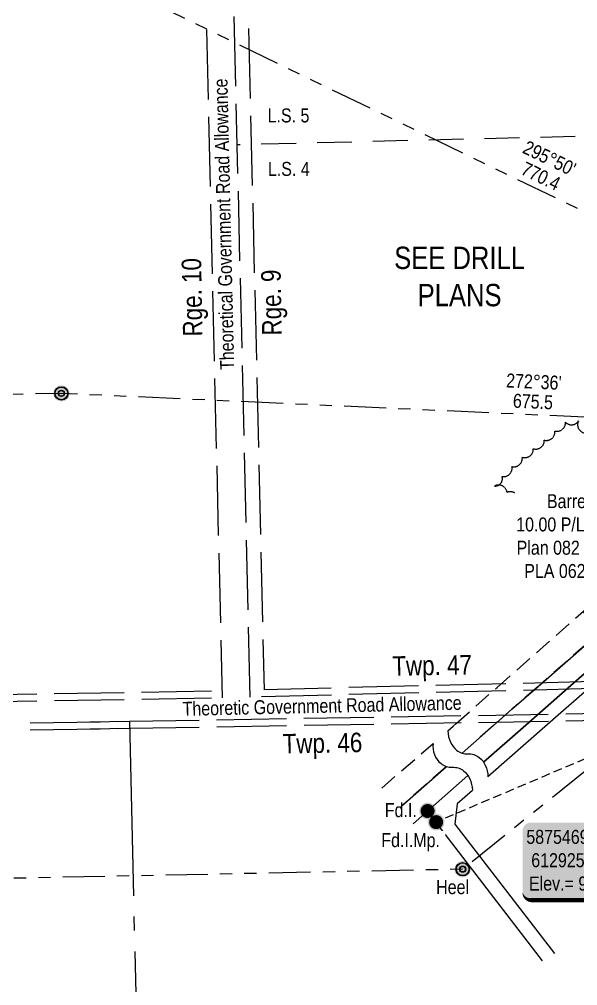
# Model space of a CAD drawing. Extents: x 608923 to 639703, y 5874498 to 5880756.
# Drawn here: x 612667 to 613066, y 5875389 to 5876081 of the extents above; entities that cross this region are included whole.
import ezdxf
from ezdxf.enums import TextEntityAlignment as Align

# ---------------------------------------------------------------- set-up
doc = ezdxf.new("R2010")
doc.units = 0
doc.header["$LTSCALE"] = 5
doc.header["$PDSIZE"] = 0.5
for name, pattern in [('0', [1, 1, 0]), ('foc-ACCESSROAD', [3.75, 2.5, -1.25]), ('foc-DRILLPATH', [14.75, 6, -1.75, 1.75, -1.75, 1.75, -1.75]), ('foc-LSD', [8, 5, -3]), ('foc-QUARTERLINE', [33, 25, -3, 2, -3]), ('foc-TIELINE', [1.875, 1.25, -0.625]), ('foc-UNSURVEYED', [12.5, 10, -2.5])]:
    doc.linetypes.add(name, pattern=pattern)
doc.layers.get('Defpoints').update_dxf_attribs({"color": 9})
for name, color, linetype in [('D-TXT', 6, 'Continuous'), ('DETAIL-T', 7, 'Continuous'), ('F-AR', 190, 'foc-ACCESSROAD'), ('F-RW', 190, 'Continuous'), ('L-BD1', 253, 'Continuous'), ('L-MON', 1, 'Continuous'), ('L-ROAD-T', 7, 'Continuous'), ('L-SECQ', 8, 'foc-QUARTERLINE'), ('L-SECTION-LSD', 7, 'foc-LSD'), ('L-TIE', 7, 'foc-TIELINE'), ('L-USEC', 7, 'foc-UNSURVEYED'), ('P-PDRILLPATH', 12, 'foc-DRILLPATH'), ('T-BUSH', 110, '0')]:
    doc.layers.add(name, color=color, linetype=linetype)
doc.layers.add('F-RW-T', color=190, linetype='Continuous', lineweight=9)
doc.styles.add('100L', font='ARIALN.TTF', dxfattribs={"height": 11})
doc.styles.add('80', font='ARIALN.TTF', dxfattribs={"height": 10})
doc.styles.add('80CG', font='ARIALN.TTF', dxfattribs={"height": 10})
doc.styles.add('80L', font='ARIALN.TTF', dxfattribs={"height": 10})
doc.dimstyles.new('Compass 5 000', dxfattribs={"dimscale": 5, "dimtxt": 9, "dimasz": 2, "dimexe": 0.2, "dimexo": 0.0625, "dimgap": 0.5, "dimtad": 0, "dimtih": 1, "dimtoh": 1, "dimzin": 0, "dimdsep": 46, "dimtxsty": '80CG', "dimcen": 0.1, "dimse1": 1, "dimse2": 1, "dimclrd": 256, "dimclrt": 256, "dimaunit": 1, "dimadec": 4, "dimazin": 0, "dimtfac": 0.06, "dimtofl": 0, "dimtmove": 0, "dimatfit": 1, "dimfxl": 0.2, "dimtolj": 1, "dimtzin": 0, "dimlwd": -1, "dimarcsym": 0})

# ---------------------------------------------------------------- blocks, each defined once
blk = doc.blocks.new('*D606')
at = {"layer": 'Defpoints', "color": 0, "transparency": 16777216}
for p in [(613171.8, 5875701.01), (613178.37, 5875693.51), (613147.79, 5875666.7)]:
    blk.add_point(p, dxfattribs=at)
at = {"layer": 'F-RW-T', "transparency": 16777216}
for p, q in [((613108.71, 5875711.27), (613098.71, 5875711.27)), ((613134.62, 5875681.72), (613108.71, 5875711.27)), ((613154.38, 5875659.18), (613160.97, 5875651.66))]:
    blk.add_line(p, q, dxfattribs=at)
for points in [[(613135.87, 5875682.82), (613133.37, 5875680.62), (613141.21, 5875674.2)], [(613155.63, 5875660.28), (613153.13, 5875658.08), (613147.79, 5875666.7)]]:
    blk.add_solid(points, dxfattribs=at)
at = {"layer": 'F-RW-T', "transparency": 16777216, "insert": (613059.63, 5875711.27), "char_height": 10, "attachment_point": 5, "style": '80CG', "bg_fill": 3, "box_fill_scale": 1.1, "bg_fill_color": 256, "bg_fill_true_color": 13158600, "bg_fill_transparency": 0}
blk.add_mtext('\\A1;Barrel\\P10.00 P/L R/W\\PPlan 082 8141\\PPLA 062613', dxfattribs=at)
blk = doc.blocks.new('fdia')
at = {"color": 255, "const_width": 1}
blk.add_lwpolyline([(-0.5, 0, 1), (0.5, 0, 1)], format="xyb", close=True, dxfattribs=at)
blk = doc.blocks.new('Fdiaa')
blk.add_blockref('fdia', (0, 0))
blk = doc.blocks.new('fdib')
at = {"color": 1, "const_width": 1.6}
blk.add_lwpolyline([(-0.4, 0, 1), (0.4, 0, 1)], format="xyb", close=True, dxfattribs=at)
at = {"color": 1}
blk.add_circle((0, 0), 0.8, dxfattribs=at)
blk = doc.blocks.new('Fdibb')
blk.add_blockref('fdib', (0, 0))
blk = doc.blocks.new('fdicc')
for name in ['Fdibb', 'Fdiaa']:
    blk.add_blockref(name, (0, 0))
blk = doc.blocks.new('FDI')
blk.add_blockref('fdicc', (0, 0))
blk = doc.blocks.new('*U649')
h = blk.add_hatch(color=254)
edge = h.paths.add_edge_path()
edge.add_line((-34, -28.5), (34, -28.5))
edge.add_arc((34, -22.5), 6, 270, 360)
edge.add_line((40, -22.5), (40, 21))
edge.add_arc((34, 21), 6, 0, 90)
edge.add_line((34, 27), (-34, 27))
edge.add_arc((-34, 21), 6, 90, 180)
edge.add_line((-40, 21), (-40, -22.5))
edge.add_arc((-34, -22.5), 6, 180, 270)
at = {"color": 1, "flags": 128}
blk.add_lwpolyline([(-34, -28.5, 3, 3, 0), (34, -28.5, 3, 3, 0.414214), (40, -22.5, 3, 3, 0), (40, 21, 3, 0, 0.414214), (34, 27, 0, 0, 0), (-34, 27, 0, 0, 0.414214), (-40, 21, 0, 0, 0), (-40, -22.5, 0, 3, 0.414214)], format="xyseb", close=True, dxfattribs=at)
blk.add_lwpolyline([(-25.66, 6.63, 0, 10, 0), (0, 0, 5, 5, 0)], format="xyseb", dxfattribs=at)
at = {"color": 1, "style": '80'}
blk.add_attdef('ENTER_TEXT_001', (-35.99, -5), '', height=10, dxfattribs=at)
blk = doc.blocks.new('plbh')
at = {"layer": 'L-MON'}
h = blk.add_hatch(color=255, dxfattribs=at)
h.dxf.hatch_style = 1
edge = h.paths.add_edge_path()
edge.add_arc((0, 0), 1.16, 0, 360)
h = blk.add_hatch(color=256, dxfattribs=at)
h.dxf.hatch_style = 1
h.paths.add_polyline_path([(-0.96, 0, 1), (0.96, 0, 1)])
h.paths.add_polyline_path([(0.91, 0, -1), (-0.91, 0, -1)], flags=16)
h.paths.add_polyline_path([(0.45, 0, -1), (-0.45, 0, -1)], flags=0)
h = blk.add_hatch(color=256, dxfattribs=at)
h.dxf.hatch_style = 1
h.paths.add_polyline_path([(-0.45, 0, 1), (0.45, 0, 1)])
h.paths.add_polyline_path([(0.4, 0, -1), (-0.4, 0, -1)], flags=16)
at = {"layer": 'L-MON', "color": 240}
for radius in [0.96, 0.91, 0.45, 0.4]:
    blk.add_circle((0, 0), radius, dxfattribs=at)

msp = doc.modelspace()

# ---------------------------------------------------------------- linework, layer by layer
at = {"layer": 'F-AR'}
for points in [[(612973.399, 5875571.852), (612977.236, 5875575.17), (612979.443, 5875577.084), (613008.728, 5875602.941), (613255.857, 5875821.187), (613263.369, 5875827.822), (613278.398, 5875841.093), (613628.597, 5876148.315), (613631.715, 5876151.051)], [(613646.627, 5876137.484), (613629.214, 5876122.207), (613293.782, 5875827.9), (613277.782, 5875813.878), (613270.269, 5875807.244), (613037.985, 5875603.66), (613019.345, 5875587.328), (613006.026, 5875575.653), (612983.552, 5875555.96)], [(612926.023, 5875530.874), (612962.881, 5875562.754)], [(612972.299, 5875546.1), (612938.591, 5875516.563)]]:
    msp.add_lwpolyline(points, dxfattribs=at)
at = {"layer": 'F-RW'}
for points in [[(612983.552, 5875555.96), (613006.026, 5875575.653), (613019.345, 5875587.328), (613037.985, 5875603.66), (613270.269, 5875807.244), (613277.782, 5875813.878), (613293.782, 5875827.9), (613629.214, 5876122.207), (613646.627, 5876137.484)], [(613654.816, 5876124.721), (613629.676, 5876102.663), (613303.662, 5875816.625), (613288.592, 5875803.42), (613281.079, 5875796.786), (613061.384, 5875604.234), (613029.217, 5875576.042), (612998.926, 5875549.499)], [(612998.926, 5875549.499), (613029.217, 5875576.042), (613061.384, 5875604.234), (613281.079, 5875796.786), (613288.592, 5875803.42), (613295.737, 5875796.391), (613076.981, 5875604.617), (613044.677, 5875576.301), (613002.16, 5875539.037)], [(612938.591, 5875516.563), (612972.299, 5875546.1)], [(612987.813, 5875539.761), (612948.484, 5875505.299)], [(612990.998, 5875529.253), (612980.031, 5875519.641), (612978.515, 5875505.008), (613049.872, 5875412.479)], [(613041.211, 5875407.27), (612958.92, 5875514.452)]]:
    msp.add_lwpolyline(points, dxfattribs=at)
at = {"layer": 'L-MON', "flags": 128}
msp.add_lwpolyline([(612973.399, 5875571.852, 0.0981962), (612975.326, 5875563.711, 0.1150249), (612979.704, 5875558.037, 0.1891018), (612987.78, 5875555.444, -0.1891018), (612995.855, 5875552.851, -0.1150249), (613000.233, 5875547.177, -0.0981962), (613002.16, 5875539.037)], format="xyb", dxfattribs=at)
at = {"layer": 'L-MON'}
msp.add_lwpolyline([(612962.881, 5875562.754, 0.2614255), (612968.538, 5875548.379, 0.1891018), (612976.613, 5875545.786, -0.1891018), (612984.688, 5875543.192, -0.1150249), (612989.066, 5875537.518, -0.0981962), (612990.993, 5875529.378)], format="xyb", dxfattribs=at)
at = {"layer": 'L-SECQ', "color": 4, "flags": 128}
msp.add_lwpolyline([(612745.354, 5875578.758), (612765.02, 5874740.236)], dxfattribs=at)
at = {"layer": 'L-SECTION-LSD', "flags": 128}
msp.add_lwpolyline([(613222.258, 5876397.032), (613229.056, 5876001.499), (612822.607, 5875991.498)], dxfattribs=at)
at = {"layer": 'L-USEC'}
for p, q in [((612793.235, 5876386.474), (612811.772, 5875595.534)), ((612831.875, 5875596.028), (612813.339, 5876386.969)), ((612823.395, 5876387.181), (612841.813, 5875601.302)), ((613639.828, 5875615.907), (612831.88, 5875596.028)), ((613639.704, 5875620.934), (612841.813, 5875601.302)), ((612745.354, 5875578.758), (613546.132, 5875592.212)), ((612745.438, 5875573.731), (613546.251, 5875587.186)), ((611924.437, 5875564.965), (612745.354, 5875578.758)), ((612717.136, 5875578.284), (612745.354, 5875578.758)), ((611924.521, 5875559.937), (612745.439, 5875573.731)), ((612717.285, 5875573.258), (612745.438, 5875573.731))]:
    msp.add_line(p, q, dxfattribs=at)
at = {"layer": 'P-PDRILLPATH', "flags": 128}
for points in [[(613371.2, 5875782.9), (612696.676, 5875813.508), (610472.091, 5875771.645)], [(613360.004, 5875772.972), (612984.018, 5875472.795), (610435.502, 5875421.232)]]:
    msp.add_lwpolyline(points, dxfattribs=at)
at = {"layer": 'T-BUSH', "flags": 128}
msp.add_lwpolyline([(613070.526, 5875656.633, 0.5205671), (613076.177, 5875664.838, 0.5205671), (613081.005, 5875673.592, 0.5205671), (613085.832, 5875682.345, 0.5205671), (613082.855, 5875690.678, 0.5205671), (613077.624, 5875699.18, 0.5205671), (613072.34, 5875707.532, 0.5205671), (613064.042, 5875712.77, 0.5205671), (613054.046, 5875712.883, 0.5205671), (613044.051, 5875712.995, 0.5205671), (613035.299, 5875708.436, 0.5205671), (613028.677, 5875708.809, 0.5205671), (613025.372, 5875718.244, 0.5205671), (613022.816, 5875727.76, 0.5205671), (613023.983, 5875737.688, 0.5205671), (613015.807, 5875742.616, 0.5205671), (613006.899, 5875747.152, 0.5205671), (613012.271, 5875753.975, 0.5205671), (613019.316, 5875761.066, 0.5205671), (613026.719, 5875767.754, 0.5205671), (613034.609, 5875773.892, 0.5205671), (613042.499, 5875780.029, 0.5205671), (613050.07, 5875786.548, 0.5205671), (613057.624, 5875792.986, 0.5205671), (613067.03, 5875793.961, 0.5205671), (613071.621, 5875785.081, 0.5205671), (613077.263, 5875777.097, 0.5205671), (613085.787, 5875772.335, 0.5205671), (613094.512, 5875774.653, 0.5205671), (613101.984, 5875781.205, 0.5205671), (613111.601, 5875783.933, 0.5205671), (613121.283, 5875785.705, 0.5205671), (613131.183, 5875784.318, 0.5205671), (613137.523, 5875777.387, 0.5205671), (613142.906, 5875768.964, 0.5205671), (613151.434, 5875764.483, 0.5205671), (613159.288, 5875759.199, 0.5205671), (613164.487, 5875750.661, 0.5205671), (613172.006, 5875751.372, 0.5205671), (613179.789, 5875757.643, 0.5205671), (613187.505, 5875763.997, 0.5205671), (613195.239, 5875770.33, 0.5205671), (613202.972, 5875776.666, 0.5205671), (613210.702, 5875783.003, 0.5205671), (613218.433, 5875789.34, 0.5205671), (613226.282, 5875795.53, 0.5205671), (613234.135, 5875801.715, 0.5205671), (613240.617, 5875809.23, 0.5205671), (613246.563, 5875817.265, 0.5205671), (613253.891, 5875824.001, 0.5205671), (613259.583, 5875830.639, 0.5205671), (613253.199, 5875838.315, 0.5205671), (613246.224, 5875845.475, 0.5205671), (613239.65, 5875852.971, 0.5205671), (613234.303, 5875861.37, 0.5205671), (613230.445, 5875870.586, 0.5205671), (613227.196, 5875880.029, 0.5205671), (613225.283, 5875888.702, 0.5205671)], format="xyb", dxfattribs=at)

# ---------------------------------------------------------------- block references
at = {"layer": 'DETAIL-T', "color": 3}
ref = msp.add_blockref('*U649', (613066.934, 5875479.155), dxfattribs=dict(at, xscale=0.999611, yscale=0.999611, zscale=0.999611))
ref.add_attrib('ENTER_TEXT_001', '5875469.25 N.', (613029.629, 5875490.923), dxfattribs={"layer": '0', "color": 1, "height": 9.99611, "style": '80'})
ref.add_attrib('ENTER_TEXT_002', '612925.46 E.', (613033.151, 5875474.222), dxfattribs={"layer": '0', "color": 1, "height": 9.99611, "style": '80'})
ref.add_attrib('ENTER_TEXT_003', 'Elev.= 950.85', (613031.539, 5875457.521), dxfattribs={"layer": '0', "color": 1, "height": 9.99611, "style": '80'})
at = {"layer": 'L-MON', "color": 4, "xscale": 4.998055000000003, "yscale": 4.998055000000003, "zscale": 4.998055000000003}
for p in [(612696.676, 5875813.508), (612984.018, 5875472.795)]:
    msp.add_blockref('plbh', p, dxfattribs=at)
at = {"layer": 'L-MON', "color": 3, "xscale": 4.998055000000013, "yscale": 4.998055000000013, "zscale": 4.998055000000013}
for p in [(612958.92, 5875514.452), (612965.03, 5875506.494)]:
    msp.add_blockref('FDI', p, dxfattribs=at)

# ---------------------------------------------------------------- texts
at = {"layer": 'D-TXT', "color": 3, "char_height": 13.9946, "attachment_point": 1, "style": '80L'}
for s, width, insert, rotation in [('Rge. 10', 73.75526, (612783.722, 5875854.145), 90.992458), ('Rge. 9', 63.86109, (612840.472, 5875854.839), 90.992458), ('Twp. 47', 101.3954, (612933.497, 5875625.213), 1.051633), ('Twp. 46', 101.3954, (612854.991, 5875569.578), 1.051633)]:
    msp.add_mtext_dynamic_manual_height_columns(s, width=width, gutter_width=47.5, heights=[0], dxfattribs=dict(at, insert=insert, rotation=rotation))
at = {"layer": 'DETAIL-T', "color": 3, "insert": (612981.834, 5875897.141), "char_height": 15.9938, "width": 116.92939, "attachment_point": 5, "style": '80CG'}
msp.add_mtext('SEE DRILL\\PPLANS', dxfattribs=at)
at = {"layer": 'L-BD1', "color": 4, "style": '80L'}
for s, rotation, p in [("295°50'", 334.173344, (613046.242, 5875981.922)), ('770.4', 334.173344, (613040.036, 5875969.1)), ("272°36'", 357.401897, (613035.014, 5875821.92)), ('675.5', 357.401897, (613034.368, 5875807.69))]:
    msp.add_text(s, height=9.9961, rotation=rotation, dxfattribs=at).set_placement(p, align=Align.MIDDLE_CENTER)
at = {"layer": 'P-PDRILLPATH', "insert": (612965.065, 5875464.938), "char_height": 9.9961, "attachment_point": 1, "style": '80L'}
msp.add_mtext_dynamic_manual_height_columns('Heel', width=1.09933, gutter_width=50, heights=[0], dxfattribs=at)

# ---------------------------------------------------------------- next in the draw order: texts
at = {"layer": 'L-MON', "color": 3, "char_height": 9.9961, "attachment_point": 1, "style": '80L', "bg_fill": 3, "box_fill_scale": 1.15, "bg_fill_color": 256, "bg_fill_true_color": 256, "bg_fill_transparency": 0}
for s, width, insert in [('Fd.I.', 9.52835, (612928.285, 5875520.069)), ('Fd.I.Mp.', 44.29301, (612925.759, 5875498.591))]:
    msp.add_mtext_dynamic_manual_height_columns(s, width=width, gutter_width=50, heights=[0], dxfattribs=dict(at, insert=insert))
at = {"layer": 'L-ROAD-T', "insert": (612883.248, 5875594.77), "char_height": 9.99611, "width": 200.04735, "attachment_point": 2, "rotation": 1.26553, "style": '80L', "bg_fill": 3, "box_fill_scale": 1.15, "bg_fill_color": 256, "bg_fill_true_color": 256, "bg_fill_transparency": 0}
msp.add_mtext('Theoretic Government Road Allowance', dxfattribs=at)
at = {"layer": 'L-SECTION-LSD', "char_height": 9.99611, "attachment_point": 1, "style": '100L', "bg_fill": 3, "box_fill_scale": 1.5, "bg_fill_color": 256, "bg_fill_transparency": 0}
for s, width, insert in [('\\pi1.7697;L.S. 5', 30.40114, (612842.563, 5876017.551)), ('\\pi1.9971;L.S. 4', 30.53989, (612842.563, 5875979.281))]:
    msp.add_mtext_dynamic_manual_height_columns(s, width=width, gutter_width=55, heights=[0], dxfattribs=dict(at, insert=insert))

# ---------------------------------------------------------------- next in the draw order: linework, layer by layer
at = {"layer": 'L-TIE', "flags": 128}
msp.add_lwpolyline([(613348.253, 5875669.243), (613188.365, 5875601.363), (612965.03, 5875506.494)], dxfattribs=at)
at = {"layer": 'L-USEC'}
for p, q in [((612004.197, 5875586.718), (612811.654, 5875600.561)), ((612004.284, 5875581.691), (612811.74, 5875595.533))]:
    msp.add_line(p, q, dxfattribs=at)
at = {"layer": 'P-PDRILLPATH', "flags": 128}
msp.add_lwpolyline([(613382.5, 5875792.8), (612689.298, 5876128.305), (610464.764, 5876086.437)], dxfattribs=at)

# ---------------------------------------------------------------- next in the draw order: texts
at = {"layer": 'L-ROAD-T', "insert": (612808.004, 5875934.497), "char_height": 9.99611, "width": 217.19966, "attachment_point": 2, "rotation": 91.342555, "style": '80L', "bg_fill": 3, "box_fill_scale": 1.15, "bg_fill_color": 256, "bg_fill_true_color": 256, "bg_fill_transparency": 0}
msp.add_mtext('Theoretical Government Road Allowance', dxfattribs=at)

# ---------------------------------------------------------------- next in the draw order: dimensions: what is measured, and where the dimension line sits
at = {"layer": 'F-RW-T', "color": 4}
dim = msp.add_linear_dim(base=(613147.787, 5875666.696), p1=(613171.796, 5875701.011), p2=(613178.373, 5875693.509), angle=311.239559, text='Barrel\\P10.00 P/L R/W\\PPlan 082 8141\\PPLA 062613', dimstyle='Compass 5 000', override={"dimtfill": 1}, dxfattribs=at)
dim.commit()
dim.dimension.update_dxf_attribs({"geometry": '*D606', "text_midpoint": (613059.627, 5875711.269), "dimtype": 161})

doc.saveas('drawing.dxf')
